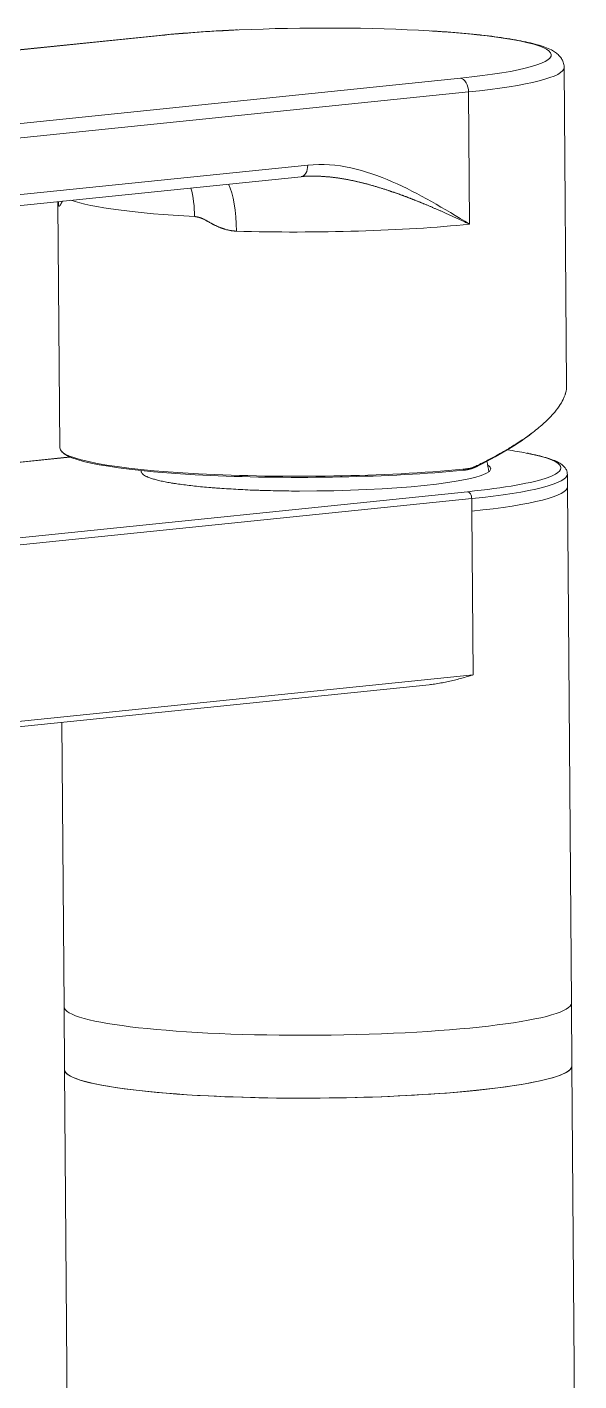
# Model space of a CAD drawing. Extents: x 14045 to 14886, y -16070 to -15429.
# Drawn here: x 14710.4 to 14753.9, y -15747 to -15640.2 of the extents above; entities that cross this region are included whole.
import ezdxf

# ---------------------------------------------------------------- set-up
doc = ezdxf.new("R2010")
doc.units = 0
doc.header["$MEASUREMENT"] = 0
doc.layers.get('0').update_dxf_attribs({"color": 3, "linetype": 'CONTINUOUS'})

msp = doc.modelspace()

# ---------------------------------------------------------------- linework, layer by layer
at = {"linetype": 'Continuous', "lineweight": 18, "extrusion": (-0.007688, 0.992816, 0.119401)}
for p, q in [((14720.84, -15640.86), (14657.98, -15647.32)), ((14752.97, -15668.47), (14752.78, -15643.39)), ((14681.89, -15657.15), (14732.05, -15652)), ((14712.86, -15654.12), (14713.01, -15673.38)), ((14713.83, -15674.1), (14684.46, -15677.12)), ((14753.04, -15676.45), (14753.03, -15675.46)), ((14753.35, -15717.15), (14753.04, -15676.45)), ((14745.5, -15678.38), (14745.6, -15691.28)), ((14708.96, -15695.47), (14742.14, -15692.06)), ((14713.18, -15695.04), (14713.35, -15717.46)), ((14713.35, -15717.46), (14713.39, -15722.43)), ((14753.39, -15722.12), (14753.35, -15717.15)), ((14713.39, -15722.43), (14713.94, -15793.91)), ((14713.39, -15722.43), (14713.39, -15722.43)), ((14753.94, -15793.6), (14753.39, -15722.12))]:
    msp.add_line(p, q, dxfattribs=at)
at = {"linetype": 'Continuous', "lineweight": 13, "extrusion": (-0.007688, 0.992816, 0.119401)}
for p, q in [((14720.94, -15640.87), (14658.07, -15647.32)), ((14681.75, -15650.69), (14744.61, -15644.23)), ((14745.24, -15645.32), (14682.38, -15651.77)), ((14745.24, -15645.32), (14745.32, -15655.74)), ((14682.41, -15656.24), (14732.57, -15651.09)), ((14713.84, -15674.11), (14684.5, -15677.12)), ((14708.8, -15680.58), (14745.17, -15676.84)), ((14745.49, -15677.38), (14709.12, -15681.12)), ((14745.49, -15677.38), (14745.5, -15678.38)), ((14709.22, -15695.02), (14745.6, -15691.28))]:
    msp.add_line(p, q, dxfattribs=at)
at = {"linetype": 'Continuous', "lineweight": 13}
for centre, major_axis, ratio, start_param, end_param in [((14720.94, -15641.86), (-0.102, 0.995), 0.617839, 6.130744, 6.28321), ((14732.77, -15642.55), (-19, -0.15), 0.119401, 5.011579, 5.384054), ((14732.77, -15642.55), (-19, -0.15), 0.119401, 2.242462, 4.195207), ((14732.78, -15643.54), (20, 0.15), 0.119401, 5.384054, 6.283188), ((14744.62, -15645.23), (0.102, -0.995), 0.617839, 1.418355, 2.989152), ((14721.34, -15655.7), (-0.27, -4.99), 0.458051, 1.705525, 2.192978), ((14732.86, -15653.97), (20, 0.15), 0.119401, 3.141579, 3.216158), ((14732.85, -15652.96), (20, 0.15), 0.119401, 3.463261, 4.232871), ((14732.86, -15653.97), (20, 0.15), 0.119401, 4.410358, 5.384054), ((14733.03, -15675.11), (-19.5, -0.15), 0.119401, 2.817962, 3.678562), ((14733.01, -15673.23), (20, 0.15), 0.119401, 5.34163, 5.347479), ((14744.83, -15675.05), (-0.0095, 0.0995), 0.589006, 2.993299, 4.564096), ((14733.03, -15675.61), (20, 0.15), 0.119401, 5.384054, 6.285789), ((14745.18, -15677.34), (0.051, -0.497), 0.617839, 1.418355, 2.989152)]:
    msp.add_ellipse(centre, major_axis=major_axis, ratio=ratio, start_param=start_param, end_param=end_param, dxfattribs=at)
at = {"linetype": 'Continuous', "lineweight": 18}
for centre, major_axis, ratio, start_param, end_param in [((14732.77, -15642.55), (-19, -0.15), 0.119401, 4.195207, 5.011579), ((14731.94, -15651), (-0.102, 0.995), 0.617839, 3.141617, 4.559948), ((14725.45, -15656.87), (-0.15, -5), 0.295332, 1.6961, 2.612031), ((14707.93, -15654.38), (-4.22, -2.68), 0.990087, 2.586992, 2.65519), ((14733.01, -15673.23), (20, 0.15), 0.119401, 3.141605, 5.34163), ((14733.01, -15673.33), (19.9, 0.15), 0.119401, 3.235336, 5.347479), ((14733.03, -15675.11), (-19.5, -0.15), 0.119401, 3.678562, 3.812227), ((14733.03, -15675.11), (-14, -0.11), 0.119401, 1.490411, 2.994513), ((14733.03, -15675.11), (-19.5, -0.15), 0.119401, 2.242462, 2.817962), ((14733.04, -15676.6), (20, 0.15), 0.119401, 5.384064, 6.283221), ((14733.04, -15676.6), (20, 0.15), 0.119401, 5.384054, 6.283188), ((14733.35, -15717.31), (-20, -0.15), 0.119401, 0.000052, 3.141546), ((14733.35, -15717.31), (20, 0.15), 0.119401, 3.141644, 6.283139), ((14733.39, -15722.27), (20, 0.15), 0.119401, 3.141644, 6.283139), ((14733.39, -15722.27), (-20, -0.15), 0.119401, 0, 2.242462), ((14733.39, -15722.27), (-20, -0.15), 0.119401, 2.242462, 3.141644)]:
    msp.add_ellipse(centre, major_axis=major_axis, ratio=ratio, start_param=start_param, end_param=end_param, dxfattribs=at)
for points, knots in [([(14727.03, -15640.42), (14726.57, -15640.44), (14725.66, -15640.49), (14724.32, -15640.57), (14723.01, -15640.67), (14721.85, -15640.76), (14721.14, -15640.83), (14720.84, -15640.86)], [0, 0, 0, 0, 0.203321, 0.413883, 0.624596, 0.835513, 1, 1, 1, 1]), ([(14752.77, -15643.39), (14752.78, -15643.37), (14752.79, -15643.24), (14752.72, -15642.97), (14752.57, -15642.66), (14752.35, -15642.41), (14752.09, -15642.19), (14751.74, -15641.98), (14751.27, -15641.78), (14750.67, -15641.59), (14749.97, -15641.41), (14749.17, -15641.25), (14748.29, -15641.1), (14747.33, -15640.96), (14746.3, -15640.84), (14745.19, -15640.72), (14744.01, -15640.62), (14743.04, -15640.55), (14742.45, -15640.52), (14742.29, -15640.51)], [0, 0, 0, 0, 0.004195, 0.042176, 0.079567, 0.119085, 0.164736, 0.222387, 0.299412, 0.375432, 0.455747, 0.532603, 0.607681, 0.681789, 0.755317, 0.828472, 0.901379, 0.974113, 1, 1, 1, 1]), ([(14745.32, -15655.74), (14745.28, -15655.72), (14745.2, -15655.68), (14745.07, -15655.63), (14744.95, -15655.57), (14744.83, -15655.51), (14744.71, -15655.46), (14744.59, -15655.4), (14744.47, -15655.35), (14744.35, -15655.29), (14744.23, -15655.24), (14744.12, -15655.19), (14744, -15655.13), (14743.89, -15655.08), (14743.77, -15655.03), (14743.66, -15654.98), (14743.54, -15654.93), (14743.43, -15654.88), (14743.32, -15654.83), (14743.21, -15654.78), (14743.1, -15654.73), (14742.99, -15654.68), (14742.89, -15654.64), (14742.78, -15654.59), (14742.67, -15654.54), (14742.57, -15654.5), (14742.46, -15654.45), (14742.36, -15654.41), (14742.26, -15654.36), (14742.15, -15654.32), (14742.05, -15654.28), (14741.95, -15654.23), (14741.85, -15654.19), (14741.75, -15654.15), (14741.65, -15654.11), (14741.56, -15654.07), (14741.46, -15654.03), (14741.37, -15653.99), (14741.27, -15653.95), (14741.18, -15653.92), (14741.08, -15653.88), (14740.99, -15653.84), (14740.9, -15653.81), (14740.81, -15653.77), (14740.72, -15653.74), (14740.63, -15653.7), (14740.54, -15653.67), (14740.46, -15653.64), (14740.37, -15653.6), (14740.29, -15653.57), (14740.2, -15653.54), (14740.12, -15653.51), (14740.04, -15653.48), (14739.96, -15653.45), (14739.87, -15653.42), (14739.8, -15653.39), (14739.72, -15653.36), (14739.64, -15653.34), (14739.56, -15653.31), (14739.49, -15653.28), (14739.41, -15653.26), (14739.34, -15653.23), (14739.27, -15653.21), (14739.19, -15653.18), (14739.12, -15653.16), (14739.05, -15653.13), (14738.99, -15653.11), (14738.9, -15653.08), (14738.8, -15653.05), (14738.69, -15653.01), (14738.57, -15652.98), (14738.46, -15652.94), (14738.34, -15652.9), (14738.23, -15652.87), (14738.11, -15652.83), (14738, -15652.8), (14737.89, -15652.76), (14737.77, -15652.73), (14737.66, -15652.7), (14737.55, -15652.67), (14737.44, -15652.63), (14737.32, -15652.6), (14737.21, -15652.57), (14737.1, -15652.54), (14736.99, -15652.52), (14736.88, -15652.49), (14736.77, -15652.46), (14736.66, -15652.43), (14736.55, -15652.41), (14736.44, -15652.38), (14736.33, -15652.36), (14736.22, -15652.33), (14736.11, -15652.31), (14736, -15652.29), (14735.89, -15652.27), (14735.78, -15652.24), (14735.68, -15652.22), (14735.57, -15652.2), (14735.46, -15652.19), (14735.35, -15652.17), (14735.25, -15652.15), (14735.14, -15652.13), (14735.03, -15652.12), (14734.93, -15652.1), (14734.82, -15652.09), (14734.72, -15652.07), (14734.61, -15652.06), (14734.51, -15652.05), (14734.41, -15652.04), (14734.3, -15652.02), (14734.2, -15652.01), (14734.1, -15652.01), (14733.99, -15652), (14733.89, -15651.99), (14733.79, -15651.98), (14733.69, -15651.98), (14733.59, -15651.97), (14733.49, -15651.96), (14733.39, -15651.96), (14733.29, -15651.96), (14733.19, -15651.96), (14733.09, -15651.95), (14732.99, -15651.95), (14732.9, -15651.95), (14732.8, -15651.95), (14732.7, -15651.95), (14732.61, -15651.96), (14732.51, -15651.96), (14732.42, -15651.96), (14732.32, -15651.97), (14732.23, -15651.97), (14732.15, -15651.98), (14732.09, -15651.98), (14732.07, -15651.98)], [0, 0, 0, 0, 0.010179, 0.020277, 0.030294, 0.04023, 0.050086, 0.059861, 0.069557, 0.079174, 0.088711, 0.09817, 0.107549, 0.116851, 0.126074, 0.13522, 0.144287, 0.153278, 0.16219, 0.171026, 0.179784, 0.188465, 0.19707, 0.205597, 0.214048, 0.222422, 0.23072, 0.238941, 0.247086, 0.255153, 0.263145, 0.27106, 0.278898, 0.28666, 0.294345, 0.301954, 0.309486, 0.316941, 0.32432, 0.331621, 0.338846, 0.345994, 0.353064, 0.360058, 0.366973, 0.373812, 0.380573, 0.387256, 0.393861, 0.400389, 0.406838, 0.413209, 0.419502, 0.425716, 0.431851, 0.437907, 0.443885, 0.449783, 0.455601, 0.461341, 0.467, 0.47258, 0.478079, 0.483498, 0.488837, 0.494095, 0.499273, 0.504369, 0.513074, 0.521748, 0.53039, 0.539, 0.547578, 0.556125, 0.56464, 0.573123, 0.581575, 0.589995, 0.598383, 0.60674, 0.615065, 0.623358, 0.631619, 0.639848, 0.648046, 0.656212, 0.664345, 0.672447, 0.680516, 0.688553, 0.696558, 0.704531, 0.712471, 0.720379, 0.728254, 0.736097, 0.743906, 0.751683, 0.759427, 0.767137, 0.774815, 0.782459, 0.790069, 0.797646, 0.805189, 0.812698, 0.820173, 0.827614, 0.835021, 0.842393, 0.849731, 0.857034, 0.864302, 0.871535, 0.878732, 0.885895, 0.893022, 0.900113, 0.907168, 0.914188, 0.921171, 0.928118, 0.935028, 0.941902, 0.948739, 0.955539, 0.962302, 0.969027, 0.975716, 0.982366, 0.988979, 0.995554, 1, 1, 1, 1]), ([(14745.99, -15674.74), (14746.3, -15674.59), (14746.9, -15674.28), (14747.73, -15673.83), (14748.48, -15673.39), (14748.94, -15673.11), (14749.58, -15672.69), (14749.97, -15672.42), (14750.65, -15671.9), (14750.95, -15671.65), (14751.48, -15671.17), (14751.7, -15670.94), (14752.09, -15670.5), (14752.25, -15670.3), (14752.51, -15669.91), (14752.62, -15669.73), (14752.74, -15669.47), (14752.78, -15669.39), (14752.82, -15669.27), (14752.84, -15669.21), (14752.87, -15669.14), (14752.88, -15669.11), (14752.88, -15669.09), (14752.88, -15669.09), (14752.88, -15669.08), (14752.88, -15669.08), (14752.88, -15669.08), (14752.88, -15669.08), (14752.88, -15669.08), (14752.88, -15669.08), (14752.88, -15669.08), (14752.88, -15669.08), (14752.95, -15668.87), (14752.98, -15668.66), (14752.97, -15668.47)], [0, 0, 0, 0, 0.055772, 0.111545, 0.167317, 0.22309, 0.22309, 0.334635, 0.334635, 0.44618, 0.44618, 0.557724, 0.557724, 0.669269, 0.669269, 0.780814, 0.780814, 0.836587, 0.836587, 0.864473, 0.878416, 0.885388, 0.888873, 0.890616, 0.891488, 0.891923, 0.892141, 0.89225, 0.892305, 0.892332, 0.892332, 0.892359, 0.892359, 1, 1, 1, 1]), ([(14750.24, -15672.23), (14749.75, -15672.61), (14748.48, -15673.48), (14746.91, -15674.35), (14745.95, -15674.83)], [0, 0, 0, 0, 0.434909, 1, 1, 1, 1]), ([(14753.02, -15675.44), (14753.02, -15675.35), (14752.99, -15675.17), (14752.85, -15674.94), (14752.65, -15674.73), (14752.35, -15674.53), (14751.93, -15674.34), (14751.37, -15674.15), (14750.71, -15673.98), (14750.2, -15673.86), (14749.9, -15673.81), (14749.87, -15673.8)], [0, 0, 0, 0, 0.074941, 0.163434, 0.261075, 0.382992, 0.535789, 0.691377, 0.840505, 0.986228, 1, 1, 1, 1]), ([(14745.95, -15674.83), (14745.94, -15674.83), (14745.92, -15674.84), (14745.9, -15674.85), (14745.88, -15674.86), (14745.85, -15674.87), (14745.83, -15674.88), (14745.8, -15674.89), (14745.78, -15674.9), (14745.76, -15674.92), (14745.73, -15674.92), (14745.71, -15674.93), (14745.69, -15674.94), (14745.66, -15674.95), (14745.64, -15674.96), (14745.61, -15674.97), (14745.59, -15674.98), (14745.57, -15674.99), (14745.54, -15675), (14745.52, -15675), (14745.49, -15675.01), (14745.47, -15675.02), (14745.45, -15675.03), (14745.42, -15675.03), (14745.4, -15675.04), (14745.37, -15675.05), (14745.35, -15675.06), (14745.32, -15675.06), (14745.3, -15675.07), (14745.27, -15675.07), (14745.25, -15675.08), (14745.23, -15675.09), (14745.2, -15675.09), (14745.18, -15675.1), (14745.15, -15675.1), (14745.13, -15675.11), (14745.1, -15675.11), (14745.08, -15675.12), (14745.05, -15675.12), (14745.03, -15675.12), (14745, -15675.13), (14744.98, -15675.13), (14744.96, -15675.13), (14744.93, -15675.14), (14744.91, -15675.14), (14744.88, -15675.14), (14744.86, -15675.15), (14744.84, -15675.15), (14744.83, -15675.15)], [0, 0, 0, 0, 0.022191, 0.04436, 0.06651, 0.088638, 0.110746, 0.132833, 0.1549, 0.176947, 0.198973, 0.220978, 0.242964, 0.264929, 0.286873, 0.308798, 0.330702, 0.352587, 0.374451, 0.396295, 0.41812, 0.439924, 0.461708, 0.483473, 0.505218, 0.526943, 0.548649, 0.570334, 0.592001, 0.613647, 0.635274, 0.656882, 0.678471, 0.70004, 0.721589, 0.74312, 0.764631, 0.786123, 0.807596, 0.82905, 0.850485, 0.8719, 0.893297, 0.914675, 0.936035, 0.957375, 0.978697, 1, 1, 1, 1]), ([(14746.88, -15675.25), (14746.95, -15675.18), (14746.98, -15675.12), (14746.99, -15675.04), (14746.99, -15675.03), (14746.99, -15675.02), (14746.98, -15674.99), (14746.97, -15674.97), (14746.95, -15674.91), (14746.9, -15674.85), (14746.81, -15674.78), (14746.75, -15674.74), (14746.74, -15674.73)], [0, 0, 0, 0, 0.386474, 0.386474, 0.434783, 0.434783, 0.483092, 0.57971, 0.57971, 0.772947, 0.966184, 1, 1, 1, 1]), ([(14719.45, -15675.16), (14719.44, -15675.2), (14719.43, -15675.26), (14719.46, -15675.36), (14719.54, -15675.46), (14719.63, -15675.53), (14719.74, -15675.59), (14719.8, -15675.62), (14719.89, -15675.66), (14719.91, -15675.67), (14719.94, -15675.69), (14720, -15675.71), (14720.06, -15675.74), (14720.19, -15675.78), (14720.38, -15675.84), (14720.72, -15675.93), (14721.1, -15676.02), (14721.38, -15676.08), (14721.6, -15676.12), (14721.68, -15676.13), (14721.8, -15676.15), (14721.84, -15676.16), (14721.92, -15676.17), (14721.96, -15676.18), (14722.33, -15676.24), (14722.68, -15676.28), (14723.25, -15676.35), (14723.64, -15676.4), (14724.26, -15676.46), (14724.7, -15676.5), (14724.99, -15676.52), (14725.04, -15676.53), (14725.16, -15676.54), (14725.33, -15676.55), (14725.5, -15676.56), (14726.09, -15676.6), (14726.57, -15676.63), (14727.32, -15676.67), (14727.83, -15676.7), (14728.35, -15676.72), (14728.75, -15676.73), (14728.89, -15676.74), (14729.09, -15676.74), (14729.15, -15676.74), (14729.29, -15676.75), (14729.63, -15676.76), (14729.97, -15676.76), (14730.79, -15676.78), (14731.35, -15676.79), (14731.91, -15676.79)], [0, 0, 0, 0, 0.038808, 0.078858, 0.118907, 0.158957, 0.158957, 0.199007, 0.199007, 0.209019, 0.209019, 0.219031, 0.239056, 0.239056, 0.279106, 0.319156, 0.359205, 0.399255, 0.399255, 0.41928, 0.41928, 0.429292, 0.429292, 0.439305, 0.439305, 0.519404, 0.519404, 0.559454, 0.599503, 0.639553, 0.639553, 0.649565, 0.649565, 0.659578, 0.679603, 0.679603, 0.759702, 0.759702, 0.799752, 0.839801, 0.839801, 0.859826, 0.859826, 0.869839, 0.869839, 0.879851, 0.919901, 0.919901, 1, 1, 1, 1]), ([(14742.14, -15692.06), (14742.2, -15692.06), (14742.26, -15692.05), (14742.49, -15692.02), (14742.65, -15692), (14742.98, -15691.94), (14743.14, -15691.91), (14743.46, -15691.85), (14743.62, -15691.82), (14744.09, -15691.71), (14744.4, -15691.63), (14744.86, -15691.5), (14745.01, -15691.46), (14745.23, -15691.39), (14745.34, -15691.36), (14745.45, -15691.33), (14745.52, -15691.31), (14745.56, -15691.29), (14745.6, -15691.28)], [0, 0, 0, 0, 0.049236, 0.049236, 0.185059, 0.185059, 0.320883, 0.320883, 0.456706, 0.456706, 0.728353, 0.728353, 0.864177, 0.864177, 0.932088, 0.966044, 0.966044, 1, 1, 1, 1])]:
    msp.add_open_spline(points, degree=3, knots=knots, dxfattribs=at)
at = {"linetype": 'Continuous', "lineweight": 13}
for points, knots in [([(14732.57, -15651.09), (14734.88, -15650.85), (14737.11, -15651.48), (14741.32, -15653.31), (14743.32, -15654.53), (14745.32, -15655.74)], [0, 0, 0, 0, 0.5, 0.5, 1, 1, 1, 1]), ([(14713.22, -15653.93), (14713.21, -15653.94), (14713.21, -15653.95), (14713.19, -15653.98), (14713.18, -15654), (14713.17, -15654.02), (14713.17, -15654.03), (14713.16, -15654.05), (14713.15, -15654.06), (14713.14, -15654.08), (14713.14, -15654.09), (14713.13, -15654.1), (14713.12, -15654.12), (14713.11, -15654.14), (14713.1, -15654.15), (14713.09, -15654.17), (14713.08, -15654.19), (14713.08, -15654.2), (14713.07, -15654.21), (14713.06, -15654.23), (14713.05, -15654.24), (14713.04, -15654.25), (14713.03, -15654.26), (14713.03, -15654.27), (14713.02, -15654.28), (14713.01, -15654.29), (14713, -15654.3), (14713, -15654.3), (14712.99, -15654.31), (14712.99, -15654.31), (14712.98, -15654.32), (14712.97, -15654.32), (14712.97, -15654.32), (14712.96, -15654.32), (14712.96, -15654.32), (14712.95, -15654.32), (14712.95, -15654.32), (14712.94, -15654.32), (14712.94, -15654.32), (14712.93, -15654.32), (14712.93, -15654.31), (14712.92, -15654.31), (14712.92, -15654.3), (14712.92, -15654.3)], [0, 0, 0, 0, 0.03299, 0.061437, 0.088168, 0.113183, 0.136484, 0.158069, 0.177941, 0.196098, 0.212543, 0.227275, 0.255646, 0.283754, 0.311603, 0.339194, 0.36653, 0.393616, 0.420453, 0.447046, 0.473397, 0.499511, 0.525389, 0.551037, 0.576457, 0.601654, 0.626631, 0.651393, 0.675943, 0.700286, 0.724426, 0.748367, 0.772115, 0.795673, 0.819046, 0.84224, 0.865259, 0.888109, 0.910794, 0.93332, 0.955693, 0.977918, 1, 1, 1, 1]), ([(14726.93, -15656.29), (14726.92, -15656.29), (14726.9, -15656.29), (14726.88, -15656.29), (14726.85, -15656.29), (14726.83, -15656.29), (14726.8, -15656.29), (14726.77, -15656.28), (14726.74, -15656.28), (14726.72, -15656.28), (14726.69, -15656.28), (14726.66, -15656.27), (14726.63, -15656.27), (14726.6, -15656.26), (14726.57, -15656.26), (14726.54, -15656.26), (14726.51, -15656.25), (14726.45, -15656.24), (14726.37, -15656.23), (14726.26, -15656.2), (14726.15, -15656.18), (14726.06, -15656.15), (14725.97, -15656.12), (14725.89, -15656.1), (14725.81, -15656.07), (14725.73, -15656.04), (14725.65, -15656.01), (14725.56, -15655.97), (14725.48, -15655.94), (14725.4, -15655.9), (14725.31, -15655.86), (14725.24, -15655.83), (14725.18, -15655.8), (14725.14, -15655.77), (14725.09, -15655.75), (14725.03, -15655.72), (14724.97, -15655.68), (14724.9, -15655.65), (14724.83, -15655.61), (14724.76, -15655.57), (14724.7, -15655.53), (14724.64, -15655.5), (14724.58, -15655.47), (14724.53, -15655.44), (14724.49, -15655.42), (14724.43, -15655.39), (14724.37, -15655.36), (14724.3, -15655.33), (14724.22, -15655.29), (14724.16, -15655.27), (14724.09, -15655.24), (14724.03, -15655.22), (14723.99, -15655.21), (14723.95, -15655.2), (14723.92, -15655.19), (14723.88, -15655.18), (14723.85, -15655.18), (14723.81, -15655.17), (14723.78, -15655.16), (14723.74, -15655.16), (14723.71, -15655.15), (14723.68, -15655.15), (14723.65, -15655.15), (14723.64, -15655.15)], [0, 0, 0, 0, 0.00714, 0.01438, 0.021719, 0.02916, 0.036701, 0.044345, 0.052091, 0.05994, 0.067892, 0.075949, 0.08411, 0.092376, 0.100748, 0.109225, 0.117809, 0.126499, 0.159359, 0.191239, 0.222162, 0.252153, 0.275272, 0.298791, 0.322716, 0.347054, 0.371814, 0.397, 0.42262, 0.448679, 0.475183, 0.502137, 0.514406, 0.528557, 0.544592, 0.56251, 0.582313, 0.604, 0.627573, 0.650303, 0.671431, 0.690956, 0.708879, 0.725201, 0.739923, 0.753047, 0.777175, 0.800398, 0.82273, 0.844185, 0.86478, 0.884532, 0.895486, 0.906335, 0.917083, 0.927735, 0.938296, 0.948769, 0.95916, 0.969474, 0.979715, 0.989889, 1, 1, 1, 1]), ([(14745.99, -15674.74), (14745.99, -15674.77), (14745.99, -15674.82), (14745.96, -15674.83), (14745.95, -15674.83)], [0, 0, 0, 0, 0.499679, 1, 1, 1, 1])]:
    msp.add_open_spline(points, degree=3, knots=knots, dxfattribs=at)
at = {"linetype": 'Continuous', "lineweight": 18}
for points, degree in [([(14732.1, -15651.98), (14732.85, -15651.95)], 1), ([(14712.85, -15653.97), (14712.85, -15654.02), (14712.85, -15654.07), (14712.85, -15654.13)], 3), ([(14744.89, -15675.06), (14744.96, -15675.05), (14745.09, -15675.04), (14745.28, -15675), (14745.41, -15674.97), (14745.47, -15674.95)], 3), ([(14745.47, -15674.95), (14745.53, -15674.93), (14745.65, -15674.89), (14745.82, -15674.82), (14745.93, -15674.77), (14745.99, -15674.74)], 3), ([(14746.84, -15675.27), (14746.8, -15674.99), (14746.74, -15674.71), (14746.69, -15674.44)], 3)]:
    msp.add_open_spline(points, degree=degree, dxfattribs=at)

doc.saveas('drawing.dxf')
